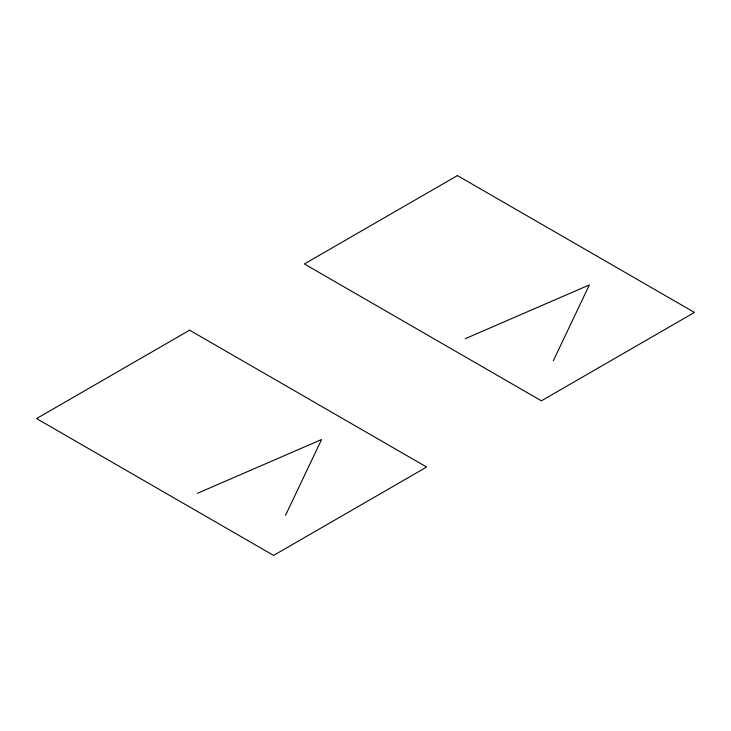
<?xml version="1.0" encoding="UTF-8"?>
<svg xmlns="http://www.w3.org/2000/svg" width="731" height="731" viewBox="0 0 731 731"><rect width="100%" height="100%" fill="white"/><g stroke="black" fill="none" stroke-linecap="round" stroke-linejoin="round"><path stroke-width="1.1" d="M285.538 515.318L321.567 439.532L197.471 493.297M553.34 360.703L589.369 284.916L465.281 338.681M189.612 330.193L36.55 418.571L273.586 555.414L426.648 467.045L189.612 330.193M457.414 175.586L304.352 263.955L541.388 400.807L694.45 312.429L457.414 175.586"/></g></svg>
